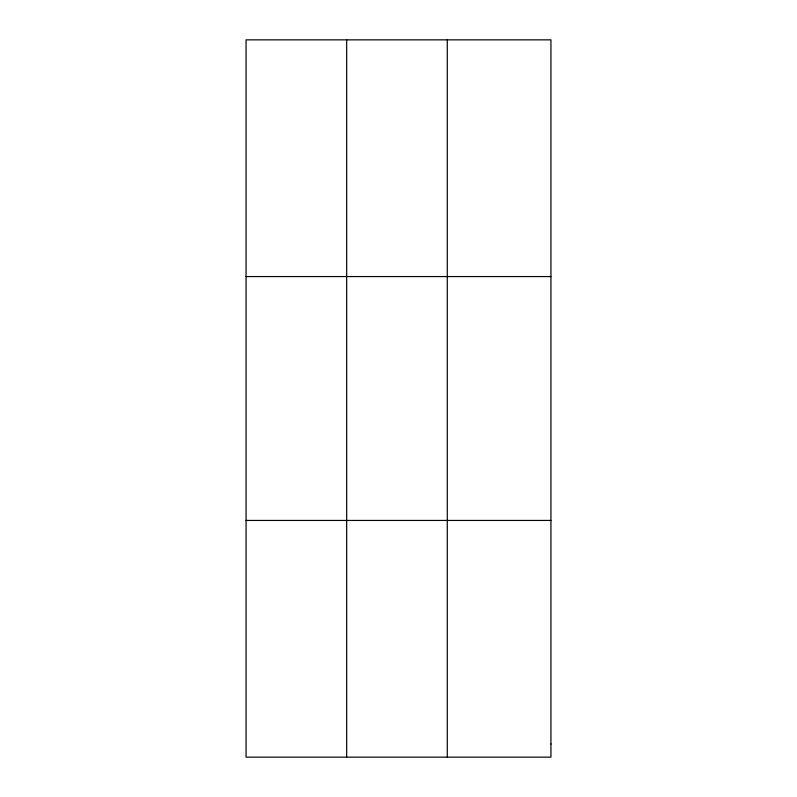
<?xml version="1.0" encoding="UTF-8"?>
<svg xmlns="http://www.w3.org/2000/svg" width="797" height="797" viewBox="0 0 797 797"><rect width="100%" height="100%" fill="white"/><g stroke="black" fill="none" stroke-linecap="round" stroke-linejoin="round"><path stroke-width="1.2" d="M346.675 39.85L346.675 757.15M447.276 39.85L447.276 757.15M246.064 276.559L550.936 276.559M246.064 520.441L550.936 520.441M550.936 743.999L550.936 757.15L246.064 757.15L246.064 39.85L550.936 39.85L550.936 743.999"/></g></svg>
